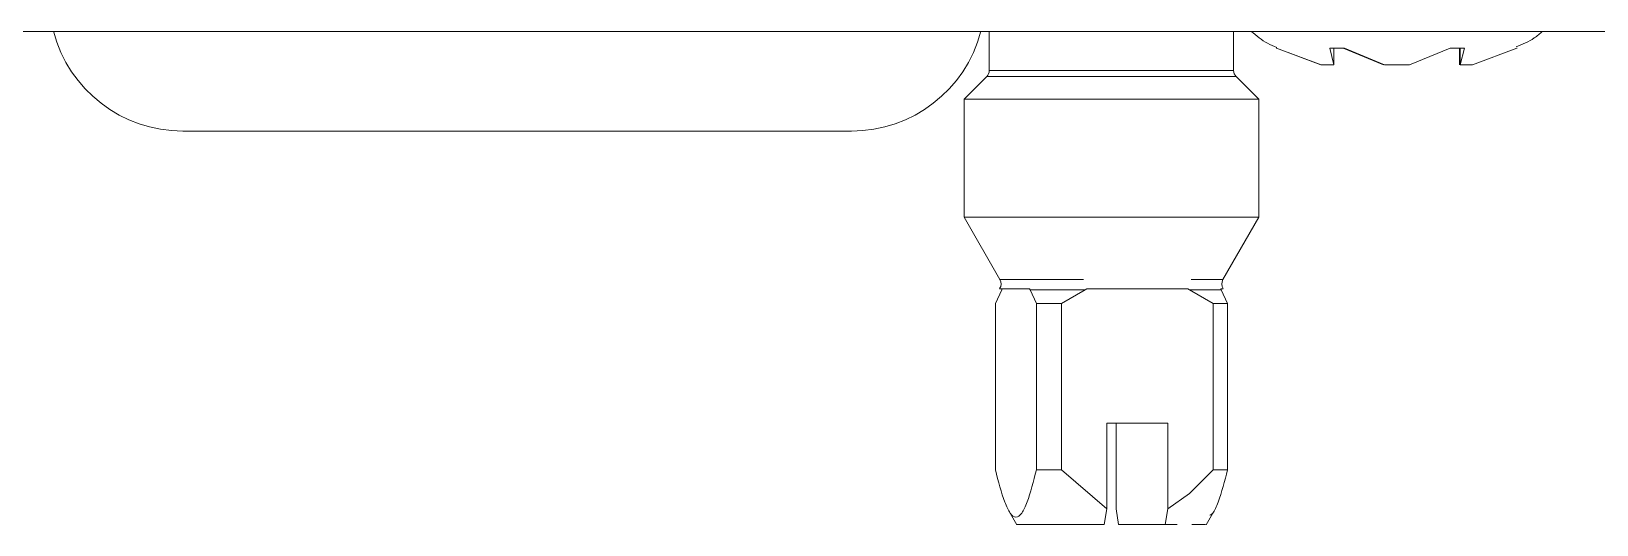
# Model space of a CAD drawing. Header units: millimetres. Extents: x -212361 to 39086, y -42 to 136893.
# Drawn here: x -96921 to -96810.6, y 74116.6 to 74151.4 of the extents above; entities that cross this region are included whole.
import ezdxf

# ---------------------------------------------------------------- set-up
doc = ezdxf.new("R2010")
doc.units = ezdxf.units.MM
doc.header["$LTSCALE"] = 25
doc.layers.add('schedules_symbols_notes$0$M-EQUIPMENT', color=3, linetype='Continuous')

# ---------------------------------------------------------------- blocks, each defined once
blk = doc.blocks.new('schedules_symbols_notes$0$b')
at = {"linetype": 'ByBlock', "lineweight": 15}
for p, q in [((307.5794, 8300.5096), (354.5343, 8300.5096)), ((319.7391, 8300.5096), (319.7391, 8300.4007)), ((320.4176, 8300.4007), (320.4176, 8300.5096)), ((320.5356, 8300.4632), (320.5365, 8300.4632)), ((320.6596, 8300.4162), (320.5363, 8300.4632)), ((320.5365, 8300.4632), (320.6605, 8300.4162)), ((320.6957, 8300.4162), (320.6846, 8300.4632)), ((320.6846, 8300.4632), (320.7253, 8300.4632)), ((320.6957, 8300.4632), (320.6957, 8300.4162)), ((320.834, 8300.4162), (320.7218, 8300.4632)), ((320.7253, 8300.4632), (320.8366, 8300.4162)), ((320.9063, 8300.4162), (321.0185, 8300.4632)), ((321.0185, 8300.4632), (321.0589, 8300.4632)), ((321.0446, 8300.4632), (321.0446, 8300.4162)), ((321.0589, 8300.4632), (321.0462, 8300.4162)), ((321.0462, 8300.4632), (321.0462, 8300.4162)), ((321.0807, 8300.4162), (321.2041, 8300.4632)), ((321.2041, 8300.4632), (321.2047, 8300.4632)), ((319.7391, 8300.4007), (320.0803, 8300.4007)), ((320.0803, 8300.4007), (320.4176, 8300.4007)), ((320.6605, 8300.4162), (320.6957, 8300.4162)), ((320.8366, 8300.4162), (320.9063, 8300.4162)), ((321.0446, 8300.4162), (321.0462, 8300.4231)), ((321.0462, 8300.4162), (321.0807, 8300.4162)), ((319.7322, 8300.3841), (319.6689, 8300.3208)), ((320.4245, 8300.3841), (319.7322, 8300.3841)), ((320.4878, 8300.3208), (320.4245, 8300.3841)), ((319.6689, 8300.3208), (319.6689, 8299.9932)), ((319.6689, 8300.3208), (320.4878, 8300.3208)), ((320.4878, 8299.9932), (320.4878, 8300.3208)), ((318.4282, 8300.2326), (317.4996, 8300.2326)), ((319.3568, 8300.2326), (318.4282, 8300.2326)), ((319.6689, 8299.9932), (319.7688, 8299.8202)), ((319.6689, 8299.9932), (320.0807, 8299.9932)), ((320.0807, 8299.9932), (320.4878, 8299.9932)), ((320.3879, 8299.8202), (320.4878, 8299.9932)), ((319.756, 8299.7543), (319.7737, 8299.792)), ((319.7688, 8299.8202), (320.0008, 8299.8202)), ((319.7751, 8299.7949), (319.7737, 8299.792)), ((319.8522, 8299.792), (319.8508, 8299.7949)), ((320.0052, 8299.792), (319.8522, 8299.792)), ((319.8522, 8299.792), (319.87, 8299.7543)), ((319.9396, 8299.7543), (320.0052, 8299.792)), ((320.0103, 8299.7949), (320.0052, 8299.792)), ((320.2951, 8299.792), (320.29, 8299.7949)), ((320.2951, 8299.792), (320.3607, 8299.7543)), ((320.2997, 8299.8202), (320.3879, 8299.8202)), ((320.3816, 8299.7949), (320.383, 8299.792)), ((320.3884, 8299.7949), (320.3816, 8299.7949)), ((320.4007, 8299.7543), (320.383, 8299.792)), ((319.756, 8299.2919), (319.756, 8299.7543)), ((319.87, 8299.7543), (319.9396, 8299.7543)), ((319.87, 8299.2919), (319.87, 8299.7543)), ((319.9396, 8299.7543), (319.9396, 8299.2919)), ((320.3607, 8299.2919), (320.3607, 8299.7543)), ((320.3607, 8299.7543), (320.4007, 8299.7543)), ((320.4007, 8299.2919), (320.4007, 8299.7543)), ((320.0655, 8299.1839), (320.0655, 8299.422)), ((320.0655, 8299.422), (320.2349, 8299.422)), ((320.0912, 8299.1839), (320.0912, 8299.422)), ((320.2349, 8299.422), (320.2349, 8299.1839)), ((319.87, 8299.2919), (319.9396, 8299.2919)), ((319.9396, 8299.2919), (320.0655, 8299.1839)), ((320.2951, 8299.2266), (320.3607, 8299.2919)), ((320.3607, 8299.2919), (320.4007, 8299.2919)), ((320.2349, 8299.1839), (320.2951, 8299.2266)), ((319.7929, 8299.1785), (319.8153, 8299.1396)), ((320.0655, 8299.1839), (320.0585, 8299.1398)), ((320.0982, 8299.1398), (320.0912, 8299.1839)), ((320.2349, 8299.1839), (320.2279, 8299.1398)), ((320.3414, 8299.1396), (320.3638, 8299.1785)), ((320.2279, 8299.1398), (320.0982, 8299.1398)), ((320.2279, 8299.1398), (320.2605, 8299.1398))]:
    blk.add_line(p, q, dxfattribs=at)
for centre, radius, start, end in [((317.4996, 8300.604), 0.3714, 194.7143, 270), ((319.3568, 8300.604), 0.3714, 270, 345.2857), ((319.7157, 8300.4007), 0.0234, 315, 0), ((320.441, 8300.4007), 0.0234, 180, 225), ((319.7485, 8299.8085), 0.0234, 325.6779, 30), ((320.4082, 8299.8085), 0.0234, 150, 214.4429)]:
    blk.add_arc(centre, radius, start, end, dxfattribs=at)
for points, knots in [([(320.4662, 8300.5096), (320.4808, 8300.4975), (320.5026, 8300.4793), (320.5286, 8300.4686), (320.5372, 8300.465)], [0, 0, 0, 0, 0.671291, 1, 1, 1, 1]), ([(321.2024, 8300.4663), (321.2197, 8300.4735), (321.2463, 8300.4845), (321.268, 8300.5032), (321.2755, 8300.5096)], [0, 0, 0, 0, 0.6524639, 1, 1, 1, 1]), ([(319.8508, 8299.7949), (319.8349, 8299.7949), (319.8031, 8299.7949), (319.7768, 8299.7949), (319.7652, 8299.7949), (319.7681, 8299.7949), (319.7684, 8299.7949)], [0, 0, 0, 0, 0.323767, 0.64737, 0.970973, 1, 1, 1, 1]), ([(320.29, 8299.7949), (320.2704, 8299.7949), (320.2312, 8299.7949), (320.1602, 8299.7949), (320.0851, 8299.7949), (320.0352, 8299.7949), (320.0103, 8299.7949)], [0, 0, 0, 0, 0.250074, 0.500012, 0.749943, 1, 1, 1, 1]), ([(320.383, 8299.792), (320.3738, 8299.792), (320.3555, 8299.792), (320.3153, 8299.792), (320.2951, 8299.792)], [0, 0, 0, 0, 0.500001, 1, 1, 1, 1]), ([(319.756, 8299.2919), (319.7642, 8299.26), (319.7764, 8299.2125), (319.7964, 8299.1692), (319.813, 8299.1558), (319.8296, 8299.1692), (319.8496, 8299.2126), (319.8618, 8299.26), (319.87, 8299.2919)], [0, 0, 0, 0, 0.255912, 0.379963, 0.5, 0.620085, 0.744231, 1, 1, 1, 1]), ([(320.4007, 8299.2919), (320.3925, 8299.2606), (320.3802, 8299.2141), (320.3628, 8299.1722), (320.3545, 8299.1676), (320.3518, 8299.1661)], [0, 0, 0, 0, 0.581643, 0.863588, 1, 1, 1, 1]), ([(319.8169, 8299.1398), (319.8164, 8299.1398), (319.8131, 8299.1398), (319.8284, 8299.1398), (319.8628, 8299.1398), (319.9168, 8299.1398), (319.9834, 8299.1398), (320.0335, 8299.1398), (320.0585, 8299.1398)], [0, 0, 0, 0, 0.036698, 0.229359, 0.422019, 0.614679, 0.807339, 1, 1, 1, 1]), ([(320.3014, 8299.1398), (320.3033, 8299.1398), (320.3208, 8299.1398), (320.3369, 8299.1398), (320.3389, 8299.1398), (320.3398, 8299.1398)], [0, 0, 0, 0, 0.061183, 0.580005, 1, 1, 1, 1])]:
    blk.add_open_spline(points, degree=3, knots=knots, dxfattribs=at)
blk = doc.blocks.new('schedules_symbols_notes')
at = {"layer": 'schedules_symbols_notes$0$M-EQUIPMENT'}
blk.add_blockref('schedules_symbols_notes$0$b', (-4132.8683, -5381.1622), dxfattribs=at)

msp = doc.modelspace()

# ---------------------------------------------------------------- block references
at = {"xscale": 25.4, "yscale": 25.4, "zscale": 25.4}
msp.add_blockref('schedules_symbols_notes', (0, 0), dxfattribs=at)

doc.saveas('drawing.dxf')
